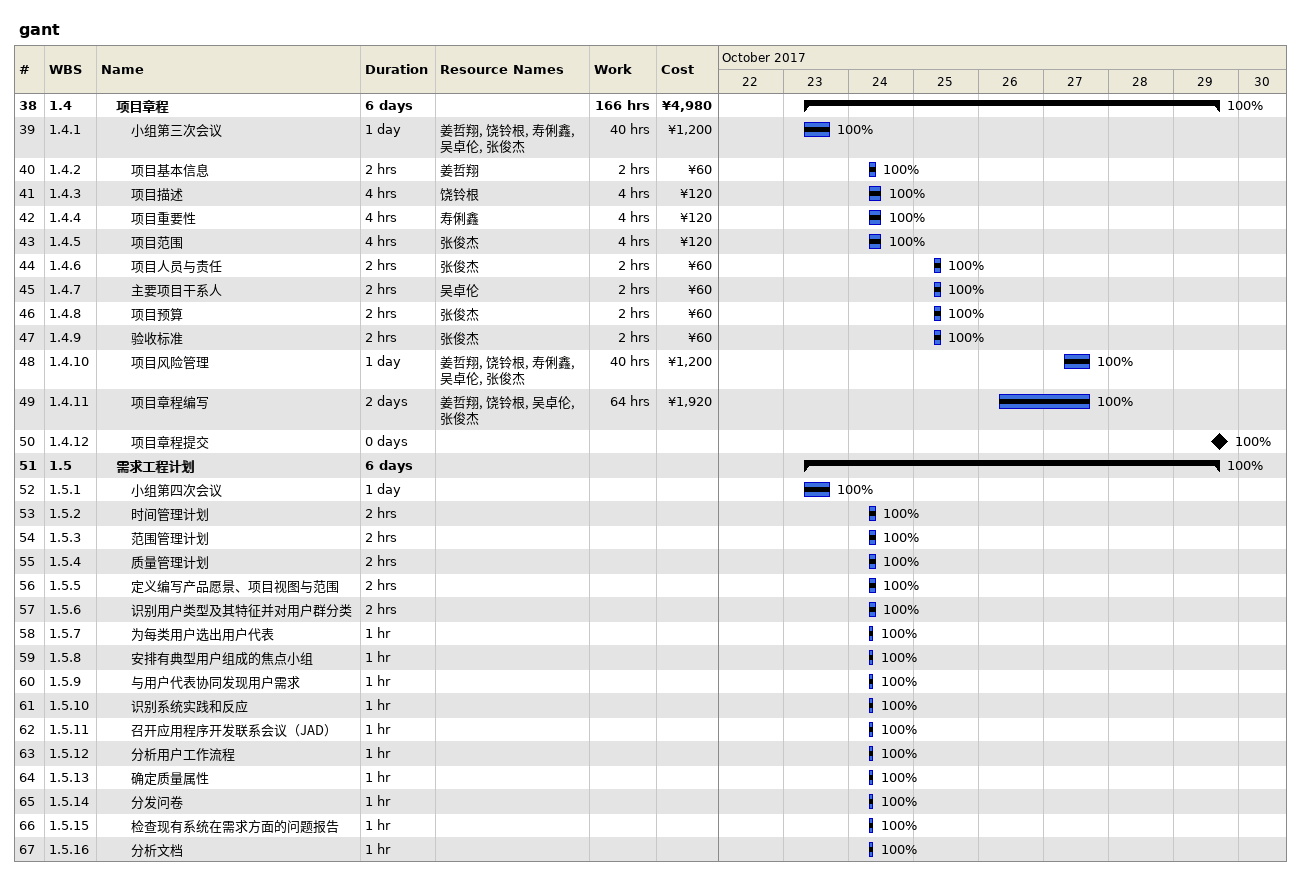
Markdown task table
gant

| ID | WBS | Task | Duration | Start | Finish | Resources | % complete | Work (h) | Cost (¥) |
|---|---|---|---|---|---|---|---|---|---|
| 38 | 1.4 | **项目章程** | 6d | 2017-10-23 | 2017-10-29 |  | 100 | 166 | 4980 |
| 39 | 1.4.1 | 小组第三次会议 | 1d | 2017-10-23 | 2017-10-23 | 姜哲翔, 饶铃根, 寿俐鑫, 吴卓伦, 张俊杰 | 100 | 40 | 1200 |
| 40 | 1.4.2 | 项目基本信息 | 2h | 2017-10-24 | 2017-10-24 | 姜哲翔 | 100 | 2 | 60 |
| 41 | 1.4.3 | 项目描述 | 4h | 2017-10-24 | 2017-10-24 | 饶铃根 | 100 | 4 | 120 |
| 42 | 1.4.4 | 项目重要性 | 4h | 2017-10-24 | 2017-10-24 | 寿俐鑫 | 100 | 4 | 120 |
| 43 | 1.4.5 | 项目范围 | 4h | 2017-10-24 | 2017-10-24 | 张俊杰 | 100 | 4 | 120 |
| 44 | 1.4.6 | 项目人员与责任 | 2h | 2017-10-25 | 2017-10-25 | 张俊杰 | 100 | 2 | 60 |
| 45 | 1.4.7 | 主要项目干系人 | 2h | 2017-10-25 | 2017-10-25 | 吴卓伦 | 100 | 2 | 60 |
| 46 | 1.4.8 | 项目预算 | 2h | 2017-10-25 | 2017-10-25 | 张俊杰 | 100 | 2 | 60 |
| 47 | 1.4.9 | 验收标准 | 2h | 2017-10-25 | 2017-10-25 | 张俊杰 | 100 | 2 | 60 |
| 48 | 1.4.10 | 项目风险管理 | 1d | 2017-10-27 | 2017-10-27 | 姜哲翔, 饶铃根, 寿俐鑫, 吴卓伦, 张俊杰 | 100 | 40 | 1200 |
| 49 | 1.4.11 | 项目章程编写 | 2d | 2017-10-26 | 2017-10-27 | 姜哲翔, 饶铃根, 吴卓伦, 张俊杰 | 100 | 64 | 1920 |
| 50 | 1.4.12 | 项目章程提交 | 0d | 2017-10-29 | 2017-10-29 |  | 100 |  |  |
| 51 | 1.5 | **需求工程计划** | 6d | 2017-10-23 | 2017-10-29 |  | 100 |  |  |
| 52 | 1.5.1 | 小组第四次会议 | 1d | 2017-10-23 | 2017-10-23 |  | 100 |  |  |
| 53 | 1.5.2 | 时间管理计划 | 2h | 2017-10-24 | 2017-10-24 |  | 100 |  |  |
| 54 | 1.5.3 | 范围管理计划 | 2h | 2017-10-24 | 2017-10-24 |  | 100 |  |  |
| 55 | 1.5.4 | 质量管理计划 | 2h | 2017-10-24 | 2017-10-24 |  | 100 |  |  |
| 56 | 1.5.5 | 定义编写产品愿景、项目视图与范围 | 2h | 2017-10-24 | 2017-10-24 |  | 100 |  |  |
| 57 | 1.5.6 | 识别用户类型及其特征并对用户群分类 | 2h | 2017-10-24 | 2017-10-24 |  | 100 |  |  |
| 58 | 1.5.7 | 为每类用户选出用户代表 | 1h | 2017-10-24 | 2017-10-24 |  | 100 |  |  |
| 59 | 1.5.8 | 安排有典型用户组成的焦点小组 | 1h | 2017-10-24 | 2017-10-24 |  | 100 |  |  |
| 60 | 1.5.9 | 与用户代表协同发现用户需求 | 1h | 2017-10-24 | 2017-10-24 |  | 100 |  |  |
| 61 | 1.5.10 | 识别系统实践和反应 | 1h | 2017-10-24 | 2017-10-24 |  | 100 |  |  |
| 62 | 1.5.11 | 召开应用程序开发联系会议（JAD） | 1h | 2017-10-24 | 2017-10-24 |  | 100 |  |  |
| 63 | 1.5.12 | 分析用户工作流程 | 1h | 2017-10-24 | 2017-10-24 |  | 100 |  |  |
| 64 | 1.5.13 | 确定质量属性 | 1h | 2017-10-24 | 2017-10-24 |  | 100 |  |  |
| 65 | 1.5.14 | 分发问卷 | 1h | 2017-10-24 | 2017-10-24 |  | 100 |  |  |
| 66 | 1.5.15 | 检查现有系统在需求方面的问题报告 | 1h | 2017-10-24 | 2017-10-24 |  | 100 |  |  |
| 67 | 1.5.16 | 分析文档 | 1h | 2017-10-24 | 2017-10-24 |  | 100 |  |  |
